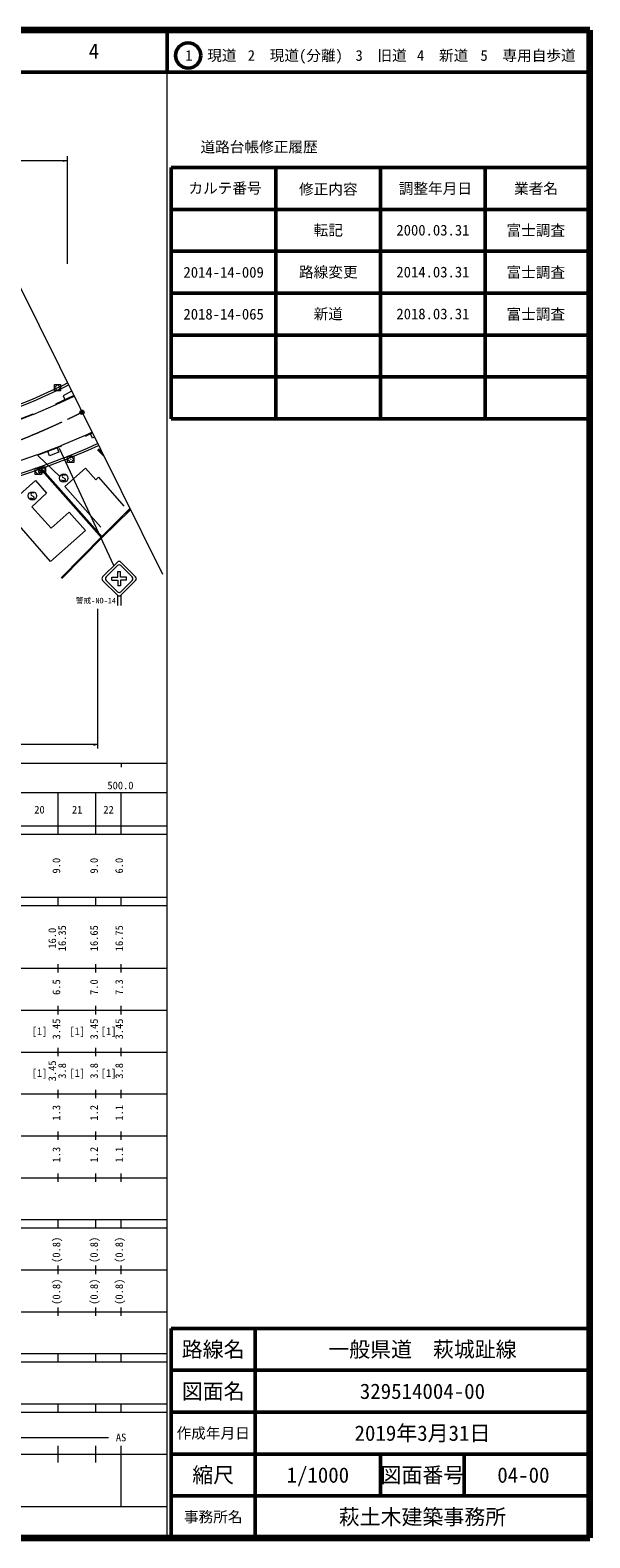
# Model space of a CAD drawing. Units: millimetres, scale not verified. Extents: x 40000 to 680000, y 20000 to 380000.
# Drawn here: x 546266 to 680000, y 20000 to 380000 of the extents above; entities that cross this region are included whole.
import ezdxf
from ezdxf.enums import TextEntityAlignment as Align

# ---------------------------------------------------------------- set-up
doc = ezdxf.new("R2010")
doc.units = ezdxf.units.MM
doc.header["$LTSCALE"] = 1000
doc.header["$PDMODE"] = 32
doc.header["$PDSIZE"] = 500
doc.linetypes.add('CHAIN', pattern=[18.5, 12, -1.5, 3.5, -1.5])
for name, color, linetype, lineweight in [('M-BGD', 7, 'Continuous', 13), ('M-BMK', 2, 'CHAIN', 13), ('M-BMK-ROW', 30, 'Continuous', 13), ('M-BMK-SRVR', 3, 'Continuous', 13), ('M-STR-HTXT', 7, 'Continuous', 13), ('M-STR-STRC', 7, 'Continuous', 13), ('M-TTL', 2, 'Continuous', 140), ('M-TTL-BAND', 7, 'Continuous', 13), ('M-TTL-FRAM', 2, 'Continuous', 50), ('M-TTL-LINE', 7, 'Continuous', 50)]:
    doc.layers.add(name, color=color, linetype=linetype, lineweight=lineweight)
doc.layers.add('M-OTRS', color=6, linetype='Continuous')
doc.layers.add('M-TTL-TXT', color=7, linetype='Continuous')
doc.styles.add('ＭＳ ゴシック', font='')
doc.styles.get('ＭＳ ゴシック').set_extended_font_data('MS Gothic')

msp = doc.modelspace()

# ---------------------------------------------------------------- hatches: boundary and pattern name
at = {"layer": 'M-BGD'}
for points in [[(562602, 280012), (562388, 279802), (563850, 278311), (563419, 279179)], [(552125, 271819), (550692, 273432), (550468, 273232), (551901, 271620)], [(554991, 268595), (553558, 270207), (553334, 270008), (554767, 268395)], [(557857, 265370), (556424, 266982), (556200, 266783), (557633, 265171)], [(560723, 262146), (559290, 263758), (559066, 263558), (560499, 261946)], [(566705, 261999), (567955, 263229), (567744, 263443), (566495, 262213)], [(568994, 264674), (569205, 264460), (570226, 265466), (570086, 265749)], [(563589, 258921), (562156, 260533), (561932, 260334), (563365, 258722)], [(564206, 259538), (565456, 260768), (565245, 260982), (563995, 259752)], [(559076, 254335), (560378, 255660), (560164, 255871), (558862, 254545)], [(561680, 256986), (562982, 258312), (562768, 258522), (561466, 257196)], [(556473, 251683), (557775, 253009), (557561, 253219), (556259, 251893)], [(553869, 249031), (555171, 250357), (554957, 250567), (553655, 249241)]]:
    msp.add_hatch(color=256, dxfattribs=at).paths.add_polyline_path(points)

# ---------------------------------------------------------------- linework, layer by layer
for p, q in [((552377, 290785), (556658, 292801)), ((552462, 290604), (556747, 292622)), ((546984, 288203), (546929, 288343)), ((546984, 288203), (552462, 290604)), ((552377, 290785), (552462, 290604)), ((547974, 278625), (553769, 280858)), ((559395, 283230), (553769, 280858)), ((553769, 280858), (553823, 280718)), ((559395, 283230), (561039, 283975)), ((559457, 283093), (559395, 283230)), ((559457, 283093), (561105, 283841)), ((547974, 278625), (542219, 276644)), ((547974, 278625), (548028, 278485)), ((548028, 278485), (553823, 280718)), ((562389, 279802), (563850, 278311)), ((562603, 280012), (563420, 279179)), ((549260, 275043), (549035, 274844)), ((563365, 258721), (549035, 274844)), ((563589, 258920), (549260, 275043)), ((559526, 275421), (554573, 271069)), ((559526, 275421), (561959, 272651)), ((554573, 271069), (563120, 261340)), ((555604, 264910), (551262, 261053)), ((555604, 264910), (559497, 260528)), ((563370, 259135), (570086, 265748)), ((563582, 258923), (570227, 265465)), ((559497, 260528), (551147, 253109)), ((553656, 249241), (563370, 259135)), ((553870, 249031), (563582, 258923))]:
    msp.add_line(p, q, dxfattribs=at)
for points in [[(533757, 287000), (539450, 288953), (546844, 291911), (554157, 295234), (555183, 295772)], [(533919, 286527), (539624, 288484), (547040, 291451), (554377, 294784), (555405, 295324)], [(556181, 293760), (554123, 292709), (554582, 291810)], [(546929, 288343), (537954, 284859), (530995, 282580)], [(546984, 288203), (538004, 284718), (531042, 282437)], [(554380, 277890), (559941, 280170), (562368, 281297)], [(554570, 277427), (560141, 279712), (562591, 280849)], [(561612, 282819), (561168, 282611), (560691, 283630), (561112, 283827)], [(554380, 277890), (548763, 275759), (540793, 273011)], [(554558, 277422), (548933, 275288), (540956, 272538)], [(551147, 253109), (538781, 267241), (539478, 267917), (539090, 268359), (541382, 270432), (543126, 268504), (547556, 272441), (550184, 269477), (546678, 266180), (551262, 261053)], [(561959, 272651), (562621, 273233), (568677, 266340)]]:
    msp.add_lwpolyline(points, dxfattribs=at)
msp.add_lwpolyline([(553161, 279208), (550885, 278358), (550478, 279447), (552754, 280297)], close=True, dxfattribs=at)
at = {"layer": 'M-BMK'}
msp.add_arc((465290, 476863), 210000, 266.43816, 296.39953, dxfattribs=at)
at = {"layer": 'M-BMK-ROW'}
for points in [[(552802, 295375), (553552, 295375), (553552, 293875), (552052, 293875), (552052, 295375)], [(552802, 295375), (552052, 294625), (552802, 293875), (553552, 294625)], [(555955, 278300), (556705, 278300), (556705, 276800), (555205, 276800), (555205, 278300)], [(555955, 278300), (555205, 277550), (555955, 276800), (556705, 277550)], [(548213, 275376), (548963, 275376), (548963, 273876), (547463, 273876), (547463, 275376)], [(548213, 275376), (547463, 274626), (548213, 273876), (548963, 274626)], [(549199, 275769), (549949, 275769), (549949, 274269), (548449, 274269), (548449, 275769)], [(549199, 275769), (548449, 275019), (549199, 274269), (549949, 275019)]]:
    msp.add_lwpolyline(points, close=True, dxfattribs=at)
for centre in [(552802, 294625), (555955, 277550), (548213, 274626), (549199, 275019)]:
    msp.add_circle(centre, 30, dxfattribs=at)
at = {"layer": 'M-BMK-SRVR'}
msp.add_line((536440, 333530), (577868, 250071), dxfattribs=at)
for radius in [500, 20]:
    msp.add_circle((558662, 288763), radius, dxfattribs=at)
at = {"layer": 'M-OTRS'}
msp.add_point((558662, 288762), dxfattribs=at)
at = {"layer": 'M-STR-HTXT'}
for p, q in [((555183, 324197), (555183, 349891)), ((325024, 348891), (555183, 348891)), ((555183, 348891), (554183, 348641)), ((562368, 241822), (562368, 208476)), ((325560, 209476), (562368, 209476)), ((562368, 209476), (561368, 209226))]:
    msp.add_line(p, q, dxfattribs=at)
at = {"layer": 'M-STR-STRC'}
for p, q in [((548165, 278384), (553357, 273444)), ((566283, 252201), (553296, 280141)), ((567125, 252965), (563592, 249432)), ((564406, 249432), (567125, 252151)), ((567940, 252965), (571473, 249432)), ((567940, 252151), (570658, 249432)), ((563592, 248617), (567125, 245084)), ((564406, 248617), (567125, 245899)), ((565804, 249347), (567210, 249347)), ((565804, 248702), (565804, 249347)), ((565804, 248702), (567210, 248702)), ((567210, 249347), (567210, 250753)), ((567210, 250753), (567855, 250753)), ((567210, 248702), (567210, 247297)), ((567855, 249347), (567855, 250753)), ((569260, 249347), (567855, 249347)), ((569260, 248702), (567855, 248702)), ((567855, 248702), (567855, 247297)), ((571473, 248617), (567940, 245084)), ((567940, 245899), (570658, 248617)), ((569260, 248702), (569260, 249347)), ((567125, 245084), (567125, 242601)), ((567855, 247297), (567210, 247297)), ((567940, 245084), (567940, 242601))]:
    msp.add_line(p, q, dxfattribs=at)
for points in [[(554620, 273690), (554540, 273770), (554380, 273810), (554220, 273810), (553980, 273690), (553940, 273450), (554020, 273250), (554580, 272930), (554660, 272730), (554620, 272490), (554420, 272370), (554140, 272370), (553900, 272490), (553820, 272610)], [(547130, 269426), (547050, 269506), (546890, 269546), (546730, 269546), (546490, 269426), (546450, 269186), (546530, 268986), (547090, 268666), (547170, 268466), (547130, 268226), (546930, 268106), (546650, 268106), (546410, 268226), (546330, 268346)]]:
    msp.add_lwpolyline(points, dxfattribs=at)
for centre in [(554300, 273050), (546810, 268786)]:
    msp.add_circle(centre, 1000, dxfattribs=at)
for centre, start, end in [((567532, 252558), 45, 135), ((567532, 251744), 44.99982, 135), ((563999, 249025), 135, 225), ((564814, 249025), 135, 225.00006), ((570251, 249025), 315.00009, 44.99985), ((571066, 249025), 315, 45), ((567532, 246306), 225.00006, 315.00009), ((567532, 245491), 225, 315)]:
    msp.add_arc(centre, 576, start, end, dxfattribs=at)
at = {"layer": 'M-TTL'}
for p, q in [((680000, 380000), (40000, 380000)), ((680000, 20000), (680000, 380000)), ((40000, 20000), (680000, 20000))]:
    msp.add_line(p, q, dxfattribs=at)
at = {"layer": 'M-TTL-BAND'}
for p, q in [((579000, 20000), (579000, 370000)), ((40000, 205000), (579000, 205000)), ((568000, 205000), (568000, 204000)), ((68000, 198000), (579000, 198000)), ((553000, 188000), (553000, 198000)), ((562000, 188000), (562000, 198000)), ((568000, 188000), (568000, 198000)), ((40000, 190000), (579000, 190000)), ((40000, 188000), (579000, 188000)), ((40000, 173000), (579000, 173000)), ((553000, 171000), (553000, 173000)), ((562000, 171000), (562000, 173000)), ((568000, 171000), (568000, 173000)), ((40000, 171000), (579000, 171000)), ((40000, 156000), (579000, 156000)), ((553000, 155000), (553000, 157000)), ((562000, 155000), (562000, 157000)), ((568000, 155000), (568000, 157000)), ((46000, 146000), (579000, 146000)), ((553000, 145000), (553000, 147000)), ((562000, 145000), (562000, 147000)), ((568000, 145000), (568000, 147000)), ((553000, 135000), (553000, 137000)), ((562000, 135000), (562000, 137000)), ((568000, 135000), (568000, 137000)), ((52000, 136000), (579000, 136000)), ((46000, 126000), (579000, 126000)), ((553000, 125000), (553000, 127000)), ((562000, 125000), (562000, 127000)), ((568000, 125000), (568000, 127000)), ((52000, 116000), (579000, 116000)), ((553000, 115000), (553000, 117000)), ((562000, 115000), (562000, 117000)), ((568000, 115000), (568000, 117000)), ((46000, 106000), (579000, 106000)), ((553000, 105000), (553000, 107000)), ((562000, 105000), (562000, 107000)), ((568000, 105000), (568000, 107000)), ((40000, 96000), (579000, 96000)), ((40000, 94000), (579000, 94000)), ((553000, 94000), (553000, 96000)), ((562000, 94000), (562000, 96000)), ((568000, 94000), (568000, 96000)), ((49000, 84000), (579000, 84000)), ((553000, 83000), (553000, 85000)), ((562000, 83000), (562000, 85000)), ((568000, 83000), (568000, 85000)), ((40000, 74000), (579000, 74000)), ((553000, 73000), (553000, 75000)), ((562000, 73000), (562000, 75000)), ((568000, 73000), (568000, 75000)), ((40000, 64000), (579000, 64000)), ((40000, 62000), (579000, 62000)), ((553000, 62000), (553000, 64000)), ((562000, 62000), (562000, 64000)), ((568000, 62000), (568000, 64000)), ((40000, 52000), (579000, 52000)), ((553000, 50000), (553000, 52000)), ((562000, 50000), (562000, 52000)), ((568000, 50000), (568000, 52000)), ((40000, 50000), (579000, 50000)), ((71000, 44000), (565000, 44000)), ((40000, 40000), (579000, 40000)), ((553000, 38000), (553000, 42000)), ((562000, 38000), (562000, 42000)), ((568000, 27500), (568000, 42000)), ((68000, 27500), (579000, 27500))]:
    msp.add_line(p, q, dxfattribs=at)
at = {"layer": 'M-TTL-FRAM'}
for p, q in [((580000, 347197), (580000, 287197)), ((580000, 347197), (680000, 347197)), ((580000, 287197), (680000, 287197)), ((680000, 70000), (580000, 70000)), ((580000, 70000), (580000, 20000))]:
    msp.add_line(p, q, dxfattribs=at)
at = {"layer": 'M-TTL-LINE'}
for p, q in [((579000, 380000), (579000, 370000)), ((40000, 370000), (680000, 370000)), ((605000, 347197), (605000, 287197)), ((630000, 347197), (630000, 287197)), ((655000, 347197), (655000, 287197)), ((580000, 337197), (680000, 337197)), ((580000, 327197), (680000, 327197)), ((580000, 317197), (680000, 317197)), ((580000, 307197), (680000, 307197)), ((580000, 297197), (680000, 297197)), ((600000, 70000), (600000, 20000)), ((680000, 60000), (580000, 60000)), ((680000, 50000), (580000, 50000)), ((680000, 40000), (580000, 40000)), ((630000, 40000), (630000, 30000)), ((650000, 40000), (650000, 30000)), ((680000, 30000), (580000, 30000))]:
    msp.add_line(p, q, dxfattribs=at)
msp.add_circle((584031, 373958), 3000, dxfattribs=at)

# ---------------------------------------------------------------- texts
at = {"layer": 'M-STR-STRC', "style": 'ＭＳ ゴシック'}
msp.add_text('警戒-NO-14', height=1320, dxfattribs=at).set_placement((557163, 242731), align=Align.BOTTOM_LEFT)
at = {"layer": 'M-TTL-BAND', "style": 'ＭＳ ゴシック'}
for s, p in [('500.0', (567844, 198195)), ('20', (548500, 192405)), ('21', (557500, 192405)), ('22', (565000, 192405)), ('[1]', (548500, 139500)), ('[1]', (557500, 139500)), ('[1]', (565000, 139500)), ('[1]', (548500, 129500)), ('[1]', (557500, 129500)), ('[1]', (565000, 129500)), ('AS', (568000, 42500))]:
    msp.add_text(s, height=1833, dxfattribs=at).set_placement(p, align=Align.BOTTOM_CENTER)
for s, p in [('9.0', (554000, 180500)), ('9.0', (563000, 180500)), ('6.0', (569000, 180500)), ('16.35', (555370, 163174)), ('16.65', (563000, 163174)), ('16.75', (569000, 163174)), ('16.0', (553000, 163174)), ('6.5', (554000, 151500)), ('7.0', (563000, 151500)), ('7.3', (569000, 151500)), ('3.45', (554000, 141500)), ('3.45', (563000, 141500)), ('3.45', (569000, 141500)), ('3.45', (553000, 131500)), ('3.8', (555370, 131500)), ('3.8', (563000, 131500)), ('3.8', (569000, 131500)), ('1.3', (554000, 121500)), ('1.2', (563000, 121500)), ('1.1', (569000, 121500)), ('1.3', (554000, 111500)), ('1.2', (563000, 111500)), ('1.1', (569000, 111500)), ('(0.8)', (554000, 88764)), ('(0.8)', (563000, 88764)), ('(0.8)', (569000, 88764)), ('(0.8)', (554000, 78764)), ('(0.8)', (563000, 78764)), ('(0.8)', (569000, 78764))]:
    msp.add_text(s, height=1833, rotation=90, dxfattribs=at).set_placement(p, align=Align.BOTTOM_CENTER)
at = {"layer": 'M-TTL-TXT', "style": 'ＭＳ ゴシック'}
for s, height, p in [('4', 3666, (561497, 375000)), ('1\u3000現道', 2566, (589448, 373958)), ('2\u3000現道(分離)', 2566, (609619, 373958)), ('3\u3000旧道', 2566, (630121, 373958)), ('4\u3000新道', 2566, (644824, 373958)), ('5\u3000専用自歩道', 2566, (665228, 373958)), ('道路台帳修正履歴', 2566, (600968, 352113)), ('カルテ番号', 2566, (592839, 342277)), ('修正内容', 2566, (617509, 342023)), ('調整年月日', 2566, (643089, 342197)), ('業者名', 2566, (667134, 342197)), ('転記', 2566, (617500, 332245)), ('2000.03.31', 2566, (642500, 332245)), ('富士調査', 2566, (667077, 332189)), ('2014-14-009', 2566, (592500, 322189)), ('路線変更', 2566, (617500, 322245)), ('2014.03.31', 2566, (642500, 322245)), ('富士調査', 2566, (667077, 322189)), ('2018-14-065', 2566, (592500, 312189)), ('新道', 2566, (617500, 312245)), ('2018.03.31', 2566, (642500, 312245)), ('富士調査', 2566, (667077, 312189)), ('路線名', 3666, (590000, 65000)), ('路線名', 3666, (590000, 65000)), ('一般県道\u3000萩城趾線', 3666, (640000, 65000)), ('図面名', 3666, (590000, 55000)), ('図面名', 3666, (590000, 55000)), ('329514004-00', 3666, (640000, 55000)), ('2019年3月31日', 3666, (640000, 45000)), ('作成年月日', 2566, (590000, 45000)), ('作成年月日', 2566, (590000, 45000)), ('縮尺', 3666, (590000, 35000)), ('縮尺', 3666, (590000, 35000)), ('1/1000', 3666, (615000, 35000)), ('図面番号', 3666, (640000, 35000)), ('図面番号', 3666, (640000, 35000)), ('04-00', 3666, (664125, 35000)), ('事務所名', 2566, (590000, 25000)), ('事務所名', 2566, (590000, 25000)), ('萩土木建築事務所', 3666, (640000, 25000))]:
    msp.add_text(s, height=height, dxfattribs=at).set_placement(p, align=Align.MIDDLE_CENTER)

doc.saveas('drawing.dxf')
